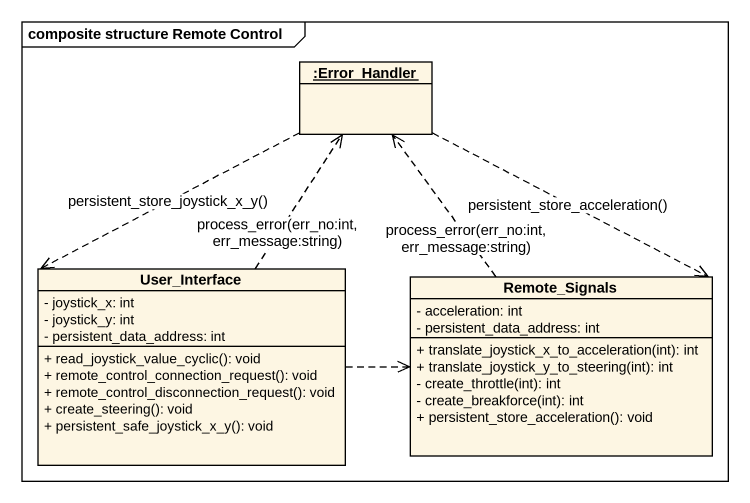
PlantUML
@startuml
mainframe composite structure Remote Control
hide circle
hide empty members
skinparam classAttributeIconSize 0
object ":Error_Handler" as Error_Handler
class User_Interface {
  - joystick_x: int
  - joystick_y: int
  - persistent_data_address: int
  + read_joystick_value_cyclic(): void
  + remote_control_connection_request(): void
  + remote_control_disconnection_request(): void
  + create_steering(): void
  + persistent_safe_joystick_x_y(): void
}
class Remote_Signals {
  - acceleration: int
  - persistent_data_address: int
  + translate_joystick_x_to_acceleration(int): int
  + translate_joystick_y_to_steering(int): int
  - create_throttle(int): int
  - create_breakforce(int): int
  + persistent_store_acceleration(): void
}
Error_Handler ..> User_Interface : persistent_store_joystick_x_y()
Error_Handler ..> Remote_Signals : persistent_store_acceleration()
User_Interface .up.> Error_Handler : process_error(err_no:int, err_message:string)
User_Interface .right.> Remote_Signals
Remote_Signals .up.> Error_Handler : process_error(err_no:int, err_message:string)
@enduml
